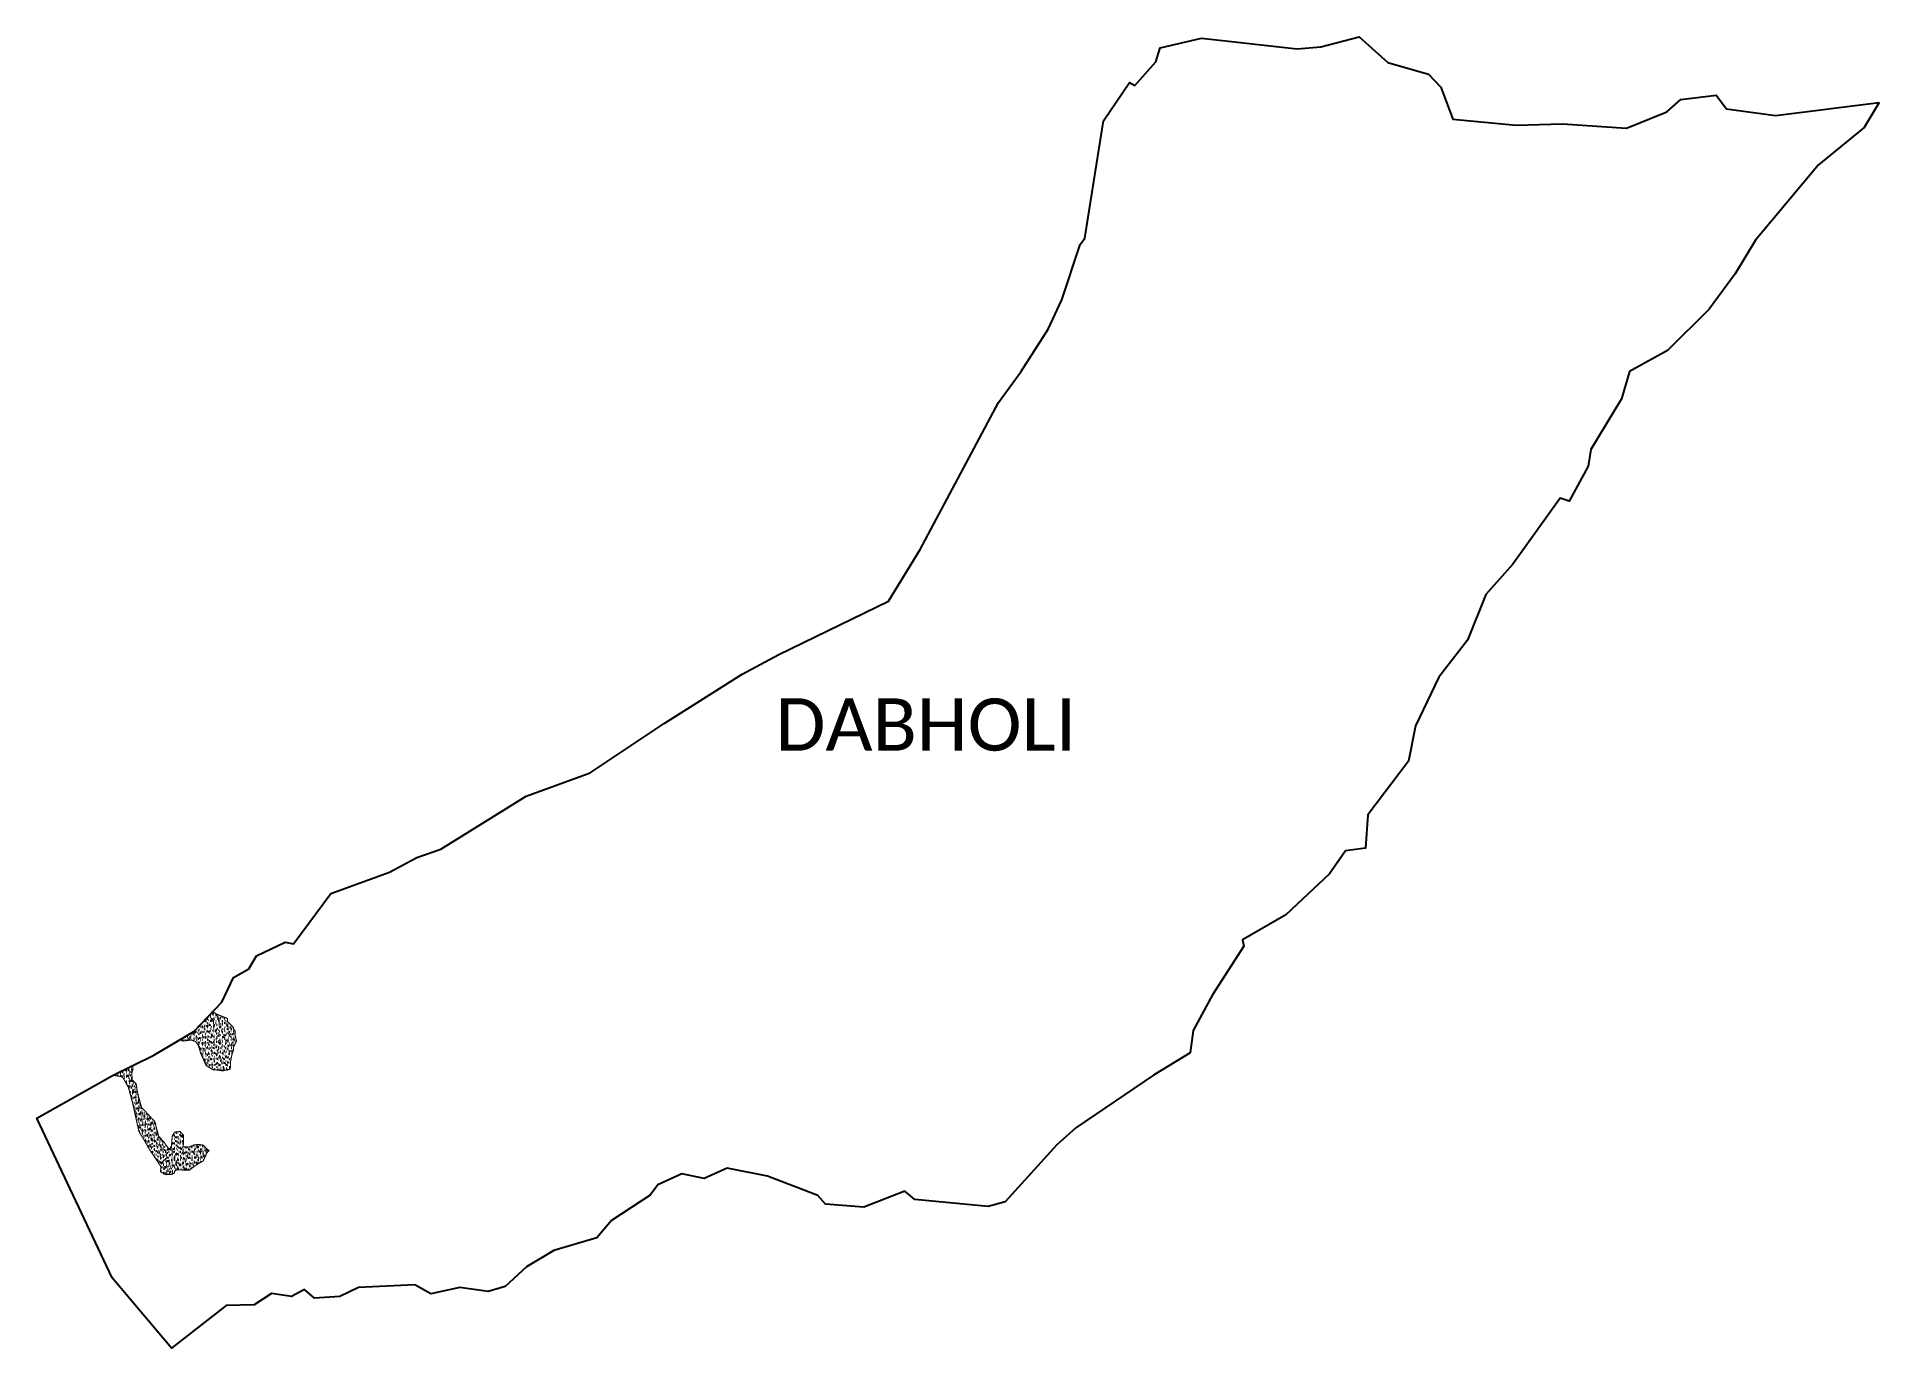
# Model space of a CAD drawing. Header units: metres. Extents: x 350918 to 355985, y 1754182 to 1757789.
import ezdxf

# ---------------------------------------------------------------- set-up
doc = ezdxf.new("R2010")
doc.units = ezdxf.units.M
doc.header["$MEASUREMENT"] = 0
for name, color, linetype in [('SAND DUNES', 42, 'Continuous'), ('village', 3, 'Continuous'), ('VILLAGE NAME', 250, 'Continuous')]:
    doc.layers.add(name, color=color, linetype=linetype)
doc.styles.get("Standard").update_dxf_attribs({"font": 'simplex.shx'})
pattern_1 = [(37.5, (0, 0), (-0.37796015, 11.560942614), [0, -9.12, 0, -10.2, 0, -9.75]), (7.5, (0, 0), (10.61866023, 16.93287639), [0, -4.92, 0, -8.22, 0, -3.15]), (327.5, (-7.38, 0), (18.68485117, 0.03395432), [0, -3, 0, -10.8, 0, -14.1]), (317.5, (-7.38, 0), (18.03675963, 5.26605339), [0, -1.5, 0, -7.08, 0, -8.1])]

msp = doc.modelspace()

# ---------------------------------------------------------------- hatches: boundary and pattern name
at = {"layer": 'SAND DUNES'}
h = msp.add_hatch(dxfattribs=at)
h.set_pattern_fill('AR-SAND', color=256, scale=6)
h.set_pattern_definition(pattern_1)
h.paths.add_polyline_path([(351454.7, 1754989.7), (351458.9, 1755002), (351458.9, 1755010.3), (351463.1, 1755018.5), (351467.2, 1755026.8), (351463.2, 1755043.3), (351463.2, 1755055.7), (351459.1, 1755059.8), (351459.1, 1755063.9), (351446.8, 1755076.4), (351442.7, 1755080.5), (351442.7, 1755088.7), (351413.6, 1755100.5), (351401.4, 1755107.2), (351349.9, 1755053.1), (351311.1, 1755030.3), (351322.8, 1755027.3), (351343.1, 1755029.9), (351356, 1755024.8), (351362.8, 1755014.2), (351368.5, 1754994.1), (351383.7, 1754959.7), (351401, 1754948.8), (351429.9, 1754945.3), (351449.7, 1754949.6), (351450.5, 1754956.7), (351450.5, 1754969.1)])
h = msp.add_hatch(dxfattribs=at)
h.set_pattern_fill('AR-SAND', color=256, scale=6)
h.set_pattern_definition(pattern_1)
h.paths.add_polyline_path([(351383.6, 1754717.6), (351387.8, 1754721.7), (351391.4, 1754725.4), (351375.6, 1754740.6), (351361.2, 1754742.7), (351351.3, 1754741.1), (351334.9, 1754735), (351320.2, 1754736), (351321.2, 1754744.6), (351321.7, 1754767.8), (351312.1, 1754778.1), (351297.1, 1754776.4), (351290.9, 1754766.9), (351289.5, 1754754.2), (351288.7, 1754740.2), (351282.6, 1754728.3), (351267.5, 1754749.4), (351253, 1754765.4), (351247.6, 1754785.5), (351242.9, 1754804.9), (351227.3, 1754822), (351205.9, 1754844.6), (351194.5, 1754886.8), (351191.2, 1754909.9), (351180.3, 1754920.6), (351179, 1754939.3), (351182.5, 1754949.2), (351181.5, 1754959.4), (351128, 1754932.9), (351153.4, 1754928.9), (351169.8, 1754899.9), (351182, 1754854.5), (351190.1, 1754817.3), (351198.5, 1754780.4), (351202.3, 1754771.9), (351210.5, 1754759.5), (351226.9, 1754730.6), (351243.3, 1754705.7), (351259.8, 1754680.9), (351258, 1754667.4), (351263.8, 1754664.4), (351272.1, 1754660.3), (351288.6, 1754660.2), (351296.8, 1754664.3), (351296.8, 1754668.4), (351301, 1754672.5), (351338.1, 1754672.4), (351354.6, 1754684.7), (351367.1, 1754692.9), (351375.3, 1754697), (351383.6, 1754713.5)])

# ---------------------------------------------------------------- linework, layer by layer
at = {"layer": 'SAND DUNES', "const_width": 3.09, "flags": 128}
for points in [[(351311.1, 1755030.3), (351322.8, 1755027.3), (351343.1, 1755029.9), (351356, 1755024.8), (351362.8, 1755014.2), (351368.5, 1754994.1), (351383.7, 1754959.7), (351401, 1754948.8), (351429.9, 1754945.3), (351449.7, 1754949.6), (351450.5, 1754956.7), (351450.5, 1754969.1), (351454.7, 1754989.7), (351458.9, 1755002), (351458.9, 1755010.3), (351463.1, 1755018.5), (351467.2, 1755026.8), (351463.2, 1755043.3), (351463.2, 1755055.7), (351459.1, 1755059.8), (351459.1, 1755063.9), (351446.8, 1755076.4), (351442.7, 1755080.5), (351442.7, 1755088.7), (351413.6, 1755100.5), (351401.4, 1755107.2), (351349.9, 1755053.1), (351311.1, 1755030.3)], [(351128, 1754932.9), (351153.4, 1754928.9), (351169.8, 1754899.9), (351182, 1754854.5), (351190.1, 1754817.3), (351198.5, 1754780.4), (351202.3, 1754771.9), (351210.5, 1754759.5), (351226.9, 1754730.6), (351243.3, 1754705.7), (351259.8, 1754680.9), (351258, 1754667.4), (351263.8, 1754664.4), (351272.1, 1754660.3), (351288.6, 1754660.2), (351296.8, 1754664.3), (351296.8, 1754668.4), (351301, 1754672.5), (351338.1, 1754672.4), (351354.6, 1754684.7), (351367.1, 1754692.9), (351375.3, 1754697), (351383.6, 1754713.5), (351383.6, 1754717.6), (351387.8, 1754721.7), (351391.4, 1754725.4), (351375.6, 1754740.6), (351361.2, 1754742.7), (351351.3, 1754741.1), (351334.9, 1754735), (351320.2, 1754736), (351321.2, 1754744.6), (351321.7, 1754767.8), (351312.1, 1754778.1), (351297.1, 1754776.4), (351290.9, 1754766.9), (351289.5, 1754754.2), (351288.7, 1754740.2), (351282.6, 1754728.3), (351267.5, 1754749.4), (351253, 1754765.4), (351247.6, 1754785.5), (351242.9, 1754804.9), (351227.3, 1754822), (351205.9, 1754844.6), (351194.5, 1754886.8), (351191.2, 1754909.9), (351180.3, 1754920.6), (351179, 1754939.3), (351182.5, 1754949.2), (351181.5, 1754959.7)]]:
    msp.add_lwpolyline(points, close=True, dxfattribs=at)
at = {"layer": 'village', "color": 3, "true_color": 0x00ff00}
msp.add_polyline3d([(355985, 1757608.4, 0), (355943.7, 1757539.3, 0), (355818.5, 1757437.1, 0), (355645, 1757229.6, 0), (355589.3, 1757136.9, 0), (355517.9, 1757040.1, 0), (355402.8, 1756925.9, 0), (355298.3, 1756868.1, 0), (355276.7, 1756793.2, 0), (355191.7, 1756654, 0), (355185.1, 1756608.2, 0), (355132.1, 1756512.1, 0), (355107.7, 1756520.3, 0), (354977.1, 1756338.1, 0), (354903.6, 1756254.7, 0), (354852.5, 1756129.5, 0), (354774, 1756027.4, 0), (354710.1, 1755894.2, 0), (354690.8, 1755796.5, 0), (354578.4, 1755648.8, 0), (354572.7, 1755557.7, 0), (354517.4, 1755550.3, 0), (354473, 1755487.1, 0), (354353.5, 1755373.6, 0), (354234.1, 1755305.1, 0), (354238, 1755288.2, 0), (354151.9, 1755153.9, 0), (354097.9, 1755055.9, 0), (354089.8, 1754994.1, 0), (353989.2, 1754933.3, 0), (353775.6, 1754788.3, 0), (353723.6, 1754741.1, 0), (353581.3, 1754585, 0), (353534.7, 1754572.2, 0), (353332.5, 1754591.2, 0), (353305.7, 1754613.7, 0), (353192.5, 1754570.2, 0), (353087.5, 1754578, 0), (353066.2, 1754602.5, 0), (352927.7, 1754655.1, 0), (352816.4, 1754677.4, 0), (352753.5, 1754649, 0), (352691.6, 1754662.2, 0), (352626.1, 1754631.4, 0), (352604.8, 1754603.5, 0), (352498.3, 1754533.5, 0), (352457.8, 1754485.9, 0), (352339.9, 1754450.9, 0), (352264.4, 1754406.1, 0), (352206.5, 1754351.6, 0), (352159.5, 1754338.3, 0), (352081.3, 1754348.8, 0), (352001.4, 1754331.6, 0), (351957.3, 1754356.5, 0), (351802.4, 1754348.9, 0), (351751.2, 1754324.4, 0), (351681.3, 1754320.2, 0), (351654.6, 1754343.6, 0), (351618.8, 1754324.2, 0), (351563.8, 1754332.7, 0), (351515.5, 1754301.4, 0), (351439.2, 1754299.2, 0), (351288.1, 1754182.3, 0), (351125.2, 1754375.3, 0), (350918.1, 1754815, 0), (351128, 1754932.9, 0), (351239.6, 1754988.1, 0), (351349.9, 1755053.1, 0), (351426.7, 1755133.7, 0), (351458.7, 1755201.6, 0), (351501, 1755225.4, 0), (351522.6, 1755261.1, 0), (351601.3, 1755298.7, 0), (351623.6, 1755294.1, 0), (351727, 1755432.4, 0), (351888.1, 1755491.2, 0), (351963.2, 1755532.1, 0), (352029.2, 1755554.7, 0), (352264.3, 1755700.6, 0), (352440.2, 1755764.2, 0), (352643.7, 1755900.5, 0), (352857.8, 1756035.5, 0), (352958.4, 1756090.4, 0), (353260.5, 1756236.9, 0), (353347.2, 1756378.4, 0), (353562.7, 1756783, 0), (353624.4, 1756867.7, 0), (353699.4, 1756984.8, 0), (353736.7, 1757065.1, 0), (353787.4, 1757217.4, 0), (353800, 1757235.2, 0), (353851.6, 1757558, 0), (353923.2, 1757663.4, 0), (353937.6, 1757655.2, 0), (353995.6, 1757720, 0), (354007.2, 1757758.8, 0), (354121.2, 1757785.1, 0), (354384.7, 1757755.5, 0), (354449, 1757761.6, 0), (354554.9, 1757788.7, 0), (354633.8, 1757718.5, 0), (354745.3, 1757686.2, 0), (354779.4, 1757649.9, 0), (354812.8, 1757561.9, 0), (354986.3, 1757545.9, 0), (355114.1, 1757549.6, 0), (355289.7, 1757537.8, 0), (355400.8, 1757582.7, 0), (355439.4, 1757616.1, 0), (355536.9, 1757627.9, 0), (355565.6, 1757591.1, 0), (355699.5, 1757572.2, 0)], close=True, dxfattribs=at)

# ---------------------------------------------------------------- texts
at = {"layer": 'VILLAGE NAME', "insert": (352949.3, 1755969.4), "char_height": 143.7, "attachment_point": 1, "rotation": 359.9793}
msp.add_mtext_dynamic_manual_height_columns('{\\fCalibri|b0|i0|c0|p34;DABHOLI}', width=1418, gutter_width=718.5, heights=[0], dxfattribs=at)

doc.saveas('drawing.dxf')
